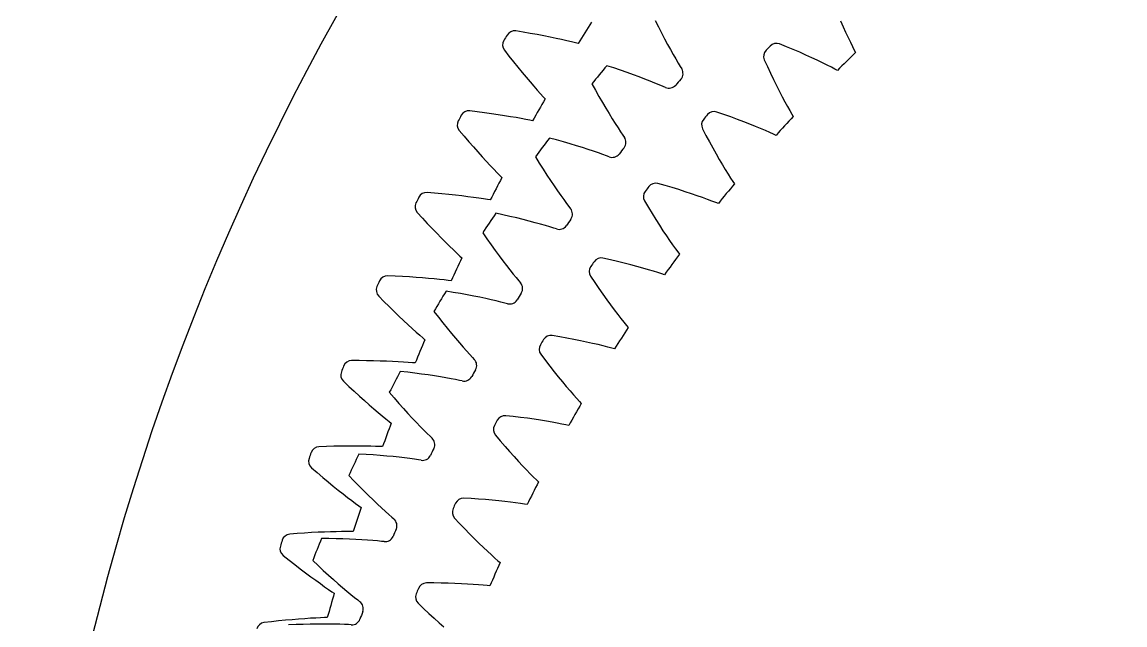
# Model space of a CAD drawing. Header units: millimetres. Extents: x -86 to 86, y -86 to 86.
# Drawn here: x -85.66 to -47.55, y 20.76 to 41.58 of the extents above; entities that cross this region are included whole.
import ezdxf

# ---------------------------------------------------------------- set-up
doc = ezdxf.new("R2010")
doc.units = ezdxf.units.MM

msp = doc.modelspace()

# ---------------------------------------------------------------- linework, layer by layer
at = {"layer": 'fixed_ring'}
for p, q in [((-68.347456, 41.235596), (-68.602676, 41.278011)), ((-68.100524, 41.193009), (-68.347456, 41.235596)), ((-67.862751, 41.1499), (-68.100524, 41.193009)), ((-67.634744, 41.106571), (-67.862751, 41.1499)), ((-67.417265, 41.063378), (-67.634744, 41.106571)), ((-67.211302, 41.020746), (-67.417265, 41.063378)), ((-67.01819, 40.979207), (-67.211302, 41.020746)), ((-66.839851, 40.939464), (-67.01819, 40.979207)), ((-66.679336, 40.902528), (-66.839851, 40.939464)), ((-66.542435, 40.870132), (-66.679336, 40.902528)), ((-66.449058, 40.847555), (-66.542435, 40.870132)), ((-68.996734, 40.615908), (-68.837746, 40.411803)), ((-68.837746, 40.411803), (-68.68256, 40.215064)), ((-68.68256, 40.215064), (-68.531282, 40.026624)), ((-68.531282, 40.026624), (-68.384467, 39.846874)), ((-68.384467, 39.846874), (-68.242793, 39.676313)), ((-68.242793, 39.676313), (-68.107103, 39.515606)), ((-68.107103, 39.515606), (-67.978503, 39.365674)), ((-67.978503, 39.365674), (-67.858525, 39.227871)), ((-67.858525, 39.227871), (-67.749515, 39.104396)), ((-67.749515, 39.104396), (-67.655757, 38.999512)), ((-67.655757, 38.999512), (-67.591383, 38.928202)), ((-69.932804, 38.485738), (-70.189508, 38.517973)), ((-69.684374, 38.453003), (-69.932804, 38.485738)), ((-69.445075, 38.41938), (-69.684374, 38.453003)), ((-69.215525, 38.385151), (-69.445075, 38.41938)), ((-68.996501, 38.350637), (-69.215525, 38.385151)), ((-68.789006, 38.316227), (-68.996501, 38.350637)), ((-68.594395, 38.282399), (-68.789006, 38.316227)), ((-68.414617, 38.249777), (-68.594395, 38.282399)), ((-68.252761, 38.219252), (-68.414617, 38.249777)), ((-68.11468, 38.192325), (-68.252761, 38.219252)), ((-68.020479, 38.173478), (-68.11468, 38.192325)), ((-70.556932, 37.840727), (-70.389955, 37.643104)), ((-70.389955, 37.643104), (-70.22707, 37.45269)), ((-70.22707, 37.45269), (-70.06842, 37.270414)), ((-70.06842, 37.270414), (-69.914575, 37.096643)), ((-69.914575, 37.096643), (-69.766232, 36.931849)), ((-69.766232, 36.931849), (-69.62426, 36.776664)), ((-69.62426, 36.776664), (-69.489801, 36.631963)), ((-69.489801, 36.631963), (-69.36444, 36.499039)), ((-69.36444, 36.499039), (-69.250607, 36.379995)), ((-69.250607, 36.379995), (-69.152753, 36.278921)), ((-69.152753, 36.278921), (-69.085595, 36.210227)), ((-71.407574, 35.675026), (-71.665356, 35.697031)), ((-71.158039, 35.652194), (-71.407574, 35.675026)), ((-70.917592, 35.628112), (-71.158039, 35.652194)), ((-70.686863, 35.603035), (-70.917592, 35.628112)), ((-70.46664, 35.577257), (-70.686863, 35.603035)), ((-70.257941, 35.551123), (-70.46664, 35.577257)), ((-70.062139, 35.525059), (-70.257941, 35.551123)), ((-69.881206, 35.49961), (-70.062139, 35.525059)), ((-69.718264, 35.475544), (-69.881206, 35.49961)), ((-69.579222, 35.454128), (-69.718264, 35.475544)), ((-69.484347, 35.43904), (-69.579222, 35.454128)), ((-72.005565, 35.005713), (-71.830863, 34.814884)), ((-71.830863, 34.814884), (-71.660537, 34.631097)), ((-71.660537, 34.631097), (-71.494765, 34.455272)), ((-71.494765, 34.455272), (-71.334134, 34.287754)), ((-71.334134, 34.287754), (-71.179356, 34.128989)), ((-71.179356, 34.128989), (-71.031327, 33.979571)), ((-71.031327, 33.979571), (-70.891221, 33.840329)), ((-70.891221, 33.840329), (-70.760675, 33.712494)), ((-70.760675, 33.712494), (-70.642199, 33.59807)), ((-70.642199, 33.59807), (-70.540404, 33.500967)), ((-70.540404, 33.500967), (-70.470568, 33.434997)), ((-72.769433, 32.807905), (-73.027887, 32.819644)), ((-72.519188, 32.795011), (-72.769433, 32.807905)), ((-72.277974, 32.780508), (-72.519188, 32.795011)), ((-72.046431, 32.764624), (-72.277974, 32.780508)), ((-71.825357, 32.747621), (-72.046431, 32.764624)), ((-71.615784, 32.729806), (-71.825357, 32.747621)), ((-71.4191, 32.711546), (-71.615784, 32.729806)), ((-71.237299, 32.693311), (-71.4191, 32.711546)), ((-71.073529, 32.675741), (-71.237299, 32.693311)), ((-70.933745, 32.65987), (-71.073529, 32.675741)), ((-70.838345, 32.648567), (-70.933745, 32.65987)), ((-73.340342, 32.115347), (-73.158192, 31.931615)), ((-73.158192, 31.931615), (-72.980694, 31.754744)), ((-72.980694, 31.754744), (-72.808063, 31.585649)), ((-72.808063, 31.585649), (-72.640899, 31.424649)), ((-72.640899, 31.424649), (-72.479931, 31.272163)), ((-72.479931, 31.272163), (-72.326079, 31.128748)), ((-72.326079, 31.128748), (-72.180548, 30.995187)), ((-72.180548, 30.995187), (-72.045022, 30.872643)), ((-72.045022, 30.872643), (-71.922091, 30.76302)), ((-71.922091, 30.76302), (-71.816516, 30.67004)), ((-71.816516, 30.67004), (-71.744113, 30.606899)), ((-74.016229, 29.888908), (-74.274946, 29.890362)), ((-73.76567, 29.885973), (-74.016229, 29.888908)), ((-73.52407, 29.881071), (-73.76567, 29.885973)), ((-73.292078, 29.874405), (-73.52407, 29.881071)), ((-73.070503, 29.866205), (-73.292078, 29.874405)), ((-72.860387, 29.856735), (-73.070503, 29.866205)), ((-72.663133, 29.84631), (-72.860387, 29.856735)), ((-72.480751, 29.835317), (-72.663133, 29.84631)), ((-72.316412, 29.824272), (-72.480751, 29.835317)), ((-72.176108, 29.813971), (-72.316412, 29.824272)), ((-72.080333, 29.806469), (-72.176108, 29.813971)), ((-74.559154, 29.1742), (-74.369843, 28.997855)), ((-74.369843, 28.997855), (-74.185453, 28.828181)), ((-74.185453, 28.828181), (-74.006236, 28.666082)), ((-74.006236, 28.666082), (-73.832803, 28.511856)), ((-73.832803, 28.511856), (-73.665901, 28.36589)), ((-73.665901, 28.36589), (-73.506468, 28.228705)), ((-73.506468, 28.228705), (-73.355743, 28.101035)), ((-73.355743, 28.101035), (-73.215452, 27.983976)), ((-73.215452, 27.983976), (-73.08826, 27.879327)), ((-73.08826, 27.879327), (-72.979072, 27.790618)), ((-72.979072, 27.790618), (-72.904216, 27.730405)), ((-75.145991, 26.922651), (-75.40456, 26.913818)), ((-74.895513, 26.929679), (-75.145991, 26.922651)), ((-74.653909, 26.934386), (-74.895513, 26.929679)), ((-74.421835, 26.936949), (-74.653909, 26.934386)), ((-74.200109, 26.937564), (-74.421835, 26.936949)), ((-73.989783, 26.936455), (-74.200109, 26.937564)), ((-73.792271, 26.93388), (-73.989783, 26.936455)), ((-73.609595, 26.930147), (-73.792271, 26.93388)), ((-73.444947, 26.925644), (-73.609595, 26.930147)), ((-73.304345, 26.920929), (-73.444947, 26.925644)), ((-73.208347, 26.917241), (-73.304345, 26.920929)), ((-75.660071, 26.186922), (-75.463899, 26.018243)), ((-75.463899, 26.018243), (-75.27291, 25.856034)), ((-75.27291, 25.856034), (-75.08739, 25.701189)), ((-75.08739, 25.701189), (-74.907963, 25.553979)), ((-74.907963, 25.553979), (-74.735389, 25.414764)), ((-74.735389, 25.414764), (-74.570629, 25.284026)), ((-74.570629, 25.284026), (-74.414947, 25.16245)), ((-74.414947, 25.16245), (-74.270113, 25.051061)), ((-74.270113, 25.051061), (-74.138861, 24.951551)), ((-74.138861, 24.951551), (-74.026232, 24.867253)), ((-74.026232, 24.867253), (-73.949042, 24.810064)), ((-76.156931, 23.913823), (-76.414945, 23.894717)), ((-75.90693, 23.930804), (-76.156931, 23.913823)), ((-75.665704, 23.945113), (-75.90693, 23.930804)), ((-75.433916, 23.956899), (-75.665704, 23.945113)), ((-75.21239, 23.966329), (-75.433916, 23.956899)), ((-75.002186, 23.973583), (-75.21239, 23.966329)), ((-74.804728, 23.978863), (-75.002186, 23.973583)), ((-74.622048, 23.982395), (-74.804728, 23.978863)), ((-74.457351, 23.984442), (-74.622048, 23.982395)), ((-74.316672, 23.98532), (-74.457351, 23.984442)), ((-74.220604, 23.985451), (-74.316672, 23.98532)), ((-76.641355, 23.158238), (-76.438632, 22.997491)), ((-76.438632, 22.997491), (-76.241345, 22.843003)), ((-76.241345, 22.843003), (-76.049815, 22.695656)), ((-76.049815, 22.695656), (-75.864677, 22.555697)), ((-75.864677, 22.555697), (-75.686705, 22.423452)), ((-75.686705, 22.423452), (-75.516878, 22.299368)), ((-75.516878, 22.299368), (-75.356485, 22.184077)), ((-75.356485, 22.184077), (-75.207338, 22.078534)), ((-75.207338, 22.078534), (-75.072233, 21.984321)), ((-75.072233, 21.984321), (-74.956342, 21.904568)), ((-74.956342, 21.904568), (-74.876939, 21.850492)), ((-75.895996, 20.972804), (-76.105745, 20.957199)), ((-75.698903, 20.98593), (-75.895996, 20.972804)), ((-75.516508, 20.996721), (-75.698903, 20.98593)), ((-75.352023, 21.005315), (-75.516508, 20.996721)), ((-75.21149, 21.011785), (-75.352023, 21.005315)), ((-75.115503, 21.015736), (-75.21149, 21.011785)), ((-77.047451, 20.867182), (-77.304502, 20.837834)), ((-76.798323, 20.894089), (-77.047451, 20.867182)), ((-76.557857, 20.917977), (-76.798323, 20.894089)), ((-76.326721, 20.938969), (-76.557857, 20.917977)), ((-76.105745, 20.957199), (-76.326721, 20.938969))]:
    msp.add_line(p, q, dxfattribs=at)
for centre, radius, start, end in [((0, 0), 78, 147.7824, 148.420132), ((-68.647833, 40.981429), 0.3, 81.342703, 149.163615), ((-68.75758, 40.79703), 0.3, 149.317398, 217.13831), ((0, 0), 80.25, 149.163615, 149.317398), ((0, 0), 78, 150.060881, 150.698613), ((-70.222839, 38.219831), 0.3, 83.621184, 151.442096), ((-70.325168, 38.031214), 0.3, 151.595879, 219.416791), ((0, 0), 80.25, 151.442096, 151.595879), ((0, 0), 78, 152.339362, 152.977094), ((0, 0), 80.25, 153.720577, 153.87436), ((-71.686807, 35.397798), 0.3, 85.899665, 153.720577), ((-71.781557, 35.205263), 0.3, 153.87436, 221.695272), ((0, 0), 78, 154.617843, 155.255575), ((-73.037425, 32.519795), 0.3, 88.178146, 155.999058), ((-73.124445, 32.323645), 0.3, 156.152841, 223.973753), ((0, 0), 80.25, 155.999058, 156.152841), ((0, 0), 78, 156.896324, 157.534056), ((-74.272555, 29.590372), 0.3, 90.456627, 158.277539), ((-74.351708, 29.390917), 0.3, 158.431322, 226.252234), ((0, 0), 80.25, 158.277539, 158.431322), ((0, 0), 78, 159.174805, 159.812537), ((0, 0), 80.25, 160.55602, 160.709803), ((-75.390245, 26.614159), 0.3, 92.735108, 160.55602), ((-75.461406, 26.411716), 0.3, 160.709803, 228.530715), ((0, 0), 78, 161.453286, 162.091018), ((0, 0), 80.25, 162.834501, 162.988284), ((-76.388727, 23.595865), 0.3, 95.013589, 162.834501), ((-76.451784, 23.390752), 0.3, 162.988284, 230.809196), ((0, 0), 78, 163.731767, 164.369499), ((-77.266424, 20.54026), 0.3, 97.29207, 165.112982)]:
    msp.add_arc(centre, radius, start, end, dxfattribs=at)
at = {"layer": 'outer'}
msp.add_circle((0, 0), 85.663286, dxfattribs=at)
at = {"layer": 'thin_ring_external'}
for p, q in [((-63.786582, 41.64387), (-63.676209, 41.422341)), ((-63.676209, 41.422341), (-63.567554, 41.210025)), ((-63.567554, 41.210025), (-63.461111, 41.007386)), ((-63.461111, 41.007386), (-63.357469, 40.815009)), ((-63.357469, 40.815009), (-63.257354, 40.633665)), ((-63.257354, 40.633665), (-63.1617, 40.464415)), ((-63.1617, 40.464415), (-63.071784, 40.308808)), ((-65.214515, 39.999809), (-65.458252, 40.078124)), ((-63.071784, 40.308808), (-62.989519, 40.169346)), ((-62.989519, 40.169346), (-62.918329, 40.050861)), ((-62.918329, 40.050861), (-62.870219, 39.969158)), ((-64.979713, 39.92154), (-65.214515, 39.999809)), ((-64.754276, 39.843684), (-64.979713, 39.92154)), ((-64.538729, 39.766662), (-64.754276, 39.843684)), ((-64.333735, 39.690977), (-64.538729, 39.766662)), ((-64.14016, 39.617239), (-64.333735, 39.690977)), ((-65.975853, 39.450497), (-65.852565, 39.226128)), ((-63.959184, 39.546225), (-64.14016, 39.617239)), ((-63.79252, 39.478982), (-63.959184, 39.546225)), ((-63.642914, 39.417055), (-63.79252, 39.478982)), ((-63.515628, 39.363156), (-63.642914, 39.417055)), ((-63.427994, 39.326959), (-63.515628, 39.363156)), ((-65.852565, 39.226128), (-65.731024, 39.010523)), ((-65.731024, 39.010523), (-65.61167, 38.804033)), ((-65.61167, 38.804033), (-65.495019, 38.607092)), ((-65.495019, 38.607092), (-65.381689, 38.420258)), ((-65.381689, 38.420258), (-65.272445, 38.244263)), ((-65.272445, 38.244263), (-65.168274, 38.080118)), ((-65.168274, 38.080118), (-65.07053, 37.929305)), ((-65.07053, 37.929305), (-64.981251, 37.794225)), ((-64.981251, 37.794225), (-64.904104, 37.67953)), ((-67.194688, 37.5113), (-67.442106, 37.577068)), ((-66.956196, 37.445123), (-67.194688, 37.5113)), ((-66.727078, 37.378879), (-66.956196, 37.445123)), ((-66.507879, 37.312964), (-66.727078, 37.378879)), ((-64.904104, 37.67953), (-64.851885, 37.60039)), ((-66.299288, 37.247844), (-66.507879, 37.312964)), ((-66.102201, 37.184086), (-66.299288, 37.247844)), ((-65.917835, 37.122406), (-66.102201, 37.184086)), ((-65.747954, 37.063761), (-65.917835, 37.122406)), ((-65.595381, 37.009553), (-65.747954, 37.063761)), ((-65.46551, 36.962224), (-65.595381, 37.009553)), ((-67.926985, 36.92383), (-67.792401, 36.706049)), ((-67.792401, 36.706049), (-67.66001, 36.496931)), ((-65.376141, 36.930549), (-65.46551, 36.962224)), ((-67.66001, 36.496931), (-67.530268, 36.296804)), ((-67.530268, 36.296804), (-67.403713, 36.106077)), ((-67.403713, 36.106077), (-67.280991, 35.925274)), ((-67.280991, 35.925274), (-67.162903, 35.755087)), ((-67.162903, 35.755087), (-67.050487, 35.596474)), ((-67.050487, 35.596474), (-66.945169, 35.450849)), ((-66.945169, 35.450849), (-66.84911, 35.320504)), ((-66.84911, 35.320504), (-66.766207, 35.209898)), ((-66.766207, 35.209898), (-66.710015, 35.133527)), ((-69.045213, 34.924928), (-69.295667, 34.977977)), ((-68.803654, 34.871015), (-69.045213, 34.924928)), ((-68.571451, 34.816556), (-68.803654, 34.871015)), ((-68.349173, 34.76192), (-68.571451, 34.816556)), ((-68.137529, 34.707536), (-68.349173, 34.76192)), ((-67.937443, 34.653924), (-68.137529, 34.707536)), ((-69.746558, 34.300833), (-69.60103, 34.090208)), ((-67.750168, 34.601738), (-67.937443, 34.653924)), ((-67.577515, 34.551844), (-67.750168, 34.601738)), ((-67.422373, 34.505497), (-67.577515, 34.551844)), ((-67.290254, 34.464861), (-67.422373, 34.505497)), ((-67.199385, 34.437791), (-67.290254, 34.464861)), ((-69.60103, 34.090208), (-69.458134, 33.888123)), ((-69.458134, 33.888123), (-69.318343, 33.694882)), ((-69.318343, 33.694882), (-69.182215, 33.510866)), ((-69.182215, 33.510866), (-69.050421, 33.336564)), ((-69.050421, 33.336564), (-68.923797, 33.172629)), ((-68.923797, 33.172629), (-68.803428, 33.019963)), ((-68.803428, 33.019963), (-68.690812, 32.879906)), ((-68.690812, 32.879906), (-68.588223, 32.754636)), ((-68.588223, 32.754636), (-68.499781, 32.648407)), ((-68.499781, 32.648407), (-68.439762, 32.575005)), ((-70.761263, 32.247442), (-71.014099, 32.287633)), ((-70.517266, 32.205933), (-70.761263, 32.247442)), ((-70.282586, 32.163402), (-70.517266, 32.205933)), ((-70.057807, 32.120186), (-70.282586, 32.163402)), ((-69.843663, 32.076679), (-70.057807, 32.120186)), ((-69.641101, 32.033354), (-69.843663, 32.076679)), ((-69.451405, 31.990799), (-69.641101, 32.033354)), ((-69.27643, 31.949785), (-69.451405, 31.990799)), ((-69.119123, 31.911421), (-69.27643, 31.949785)), ((-68.985102, 31.877584), (-69.119123, 31.911421)), ((-68.892969, 31.855189), (-68.985102, 31.877584)), ((-71.429827, 31.588349), (-71.273733, 31.38543)), ((-71.273733, 31.38543), (-71.120705, 31.190905)), ((-71.120705, 31.190905), (-70.971229, 31.005054)), ((-70.971229, 31.005054), (-70.825883, 30.828228)), ((-70.825883, 30.828228), (-70.685361, 30.660884)), ((-70.685361, 30.660884), (-70.550531, 30.503627)), ((-70.550531, 30.503627), (-70.422525, 30.357307)), ((-70.422525, 30.357307), (-70.302904, 30.223182)), ((-70.302904, 30.223182), (-70.194052, 30.103314)), ((-70.194052, 30.103314), (-70.100301, 30.00174)), ((-70.100301, 30.00174), (-70.036613, 29.931498)), ((-72.33836, 29.485825), (-72.592918, 29.513054)), ((-72.092562, 29.456829), (-72.33836, 29.485825)), ((-71.856016, 29.426336), (-72.092562, 29.456829)), ((-71.629324, 29.394654), (-71.856016, 29.426336)), ((-71.413238, 29.362139), (-71.629324, 29.394654)), ((-71.208728, 29.329213), (-71.413238, 29.362139)), ((-71.017107, 29.296399), (-71.208728, 29.329213)), ((-70.840265, 29.264373), (-71.017107, 29.296399)), ((-70.681205, 29.234091), (-70.840265, 29.264373)), ((-70.545631, 29.207141), (-70.681205, 29.234091)), ((-70.452475, 29.18948), (-70.545631, 29.207141)), ((-72.972398, 28.793455), (-72.806147, 28.598771)), ((-72.806147, 28.598771), (-72.643386, 28.412313)), ((-72.643386, 28.412313), (-72.484616, 28.234337)), ((-72.484616, 28.234337), (-72.33043, 28.065163)), ((-72.33043, 28.065163), (-72.181546, 27.905212)), ((-72.181546, 27.905212), (-72.038863, 27.755045)), ((-72.038863, 27.755045), (-71.903552, 27.615452)), ((-71.903552, 27.615452), (-71.77724, 27.48761)), ((-71.77724, 27.48761), (-71.662409, 27.373457)), ((-71.662409, 27.373457), (-71.563594, 27.276801)), ((-71.563594, 27.276801), (-71.496402, 27.209904)), ((-73.77239, 26.647283), (-74.028007, 26.661479)), ((-73.525432, 26.630875), (-73.77239, 26.647283)), ((-73.287638, 26.612501), (-73.525432, 26.630875)), ((-73.059624, 26.592435), (-73.287638, 26.612501)), ((-72.842159, 26.570995), (-73.059624, 26.592435)), ((-72.636235, 26.548555), (-72.842159, 26.570995)), ((-72.443188, 26.525569), (-72.636235, 26.548555)), ((-72.264942, 26.502614), (-72.443188, 26.525569)), ((-72.104544, 26.480493), (-72.264942, 26.502614)), ((-71.96777, 26.460501), (-72.104544, 26.480493)), ((-71.873834, 26.447619), (-71.96777, 26.460501)), ((-74.370248, 25.923442), (-74.194274, 25.737501)), ((-74.194274, 25.737501), (-74.022204, 25.559597)), ((-74.022204, 25.559597), (-73.854553, 25.389959)), ((-73.854553, 25.389959), (-73.691931, 25.22888)), ((-73.691931, 25.22888), (-73.535074, 25.076739)), ((-73.535074, 25.076739), (-73.38491, 24.934054)), ((-73.38491, 24.934054), (-73.242648, 24.801552)), ((-73.242648, 24.801552), (-73.109972, 24.680326)), ((-73.109972, 24.680326), (-72.989462, 24.572185)), ((-72.989462, 24.572185), (-72.885841, 24.480701)), ((-72.885841, 24.480701), (-72.815321, 24.417321)), ((-75.059612, 23.739222), (-75.31562, 23.740347)), ((-74.812138, 23.735445), (-75.059612, 23.739222)), ((-74.573716, 23.729236), (-74.812138, 23.735445)), ((-74.344975, 23.720839), (-74.573716, 23.729236)), ((-74.126699, 23.710531), (-74.344975, 23.720839)), ((-73.919898, 23.698635), (-74.126699, 23.710531)), ((-73.725929, 23.685536), (-73.919898, 23.698635)), ((-73.546744, 23.671712), (-73.725929, 23.685536)), ((-73.385425, 23.65781), (-73.546744, 23.671712)), ((-73.247809, 23.644828), (-73.385425, 23.65781)), ((-73.153337, 23.636759), (-73.247809, 23.644828)), ((-75.619731, 22.985798), (-75.434491, 22.809084)), ((-75.434491, 22.809084), (-75.253562, 22.640199)), ((-75.253562, 22.640199), (-75.077469, 22.479343)), ((-75.077469, 22.479343), (-74.906833, 22.326777)), ((-74.906833, 22.326777), (-74.742413, 22.182844)), ((-74.742413, 22.182844), (-74.585159, 22.048012)), ((-74.585159, 22.048012), (-74.436316, 21.922947)), ((-74.436316, 21.922947), (-74.297624, 21.808654)), ((-74.297624, 21.808654), (-74.17175, 21.706807)), ((-74.17175, 21.706807), (-74.063592, 21.620733)), ((-74.063592, 21.620733), (-73.989928, 21.561037)), ((-76.196668, 20.769227), (-76.452399, 20.757279)), ((-75.949324, 20.778092), (-76.196668, 20.769227)), ((-75.710896, 20.784065), (-75.949324, 20.778092)), ((-75.482025, 20.787358), (-75.710896, 20.784065)), ((-75.263507, 20.78821), (-75.482025, 20.787358)), ((-75.056367, 20.786888), (-75.263507, 20.78821)), ((-74.861983, 20.78371), (-75.056367, 20.786888)), ((-74.682326, 20.779054), (-74.861983, 20.78371)), ((-74.520507, 20.773407), (-74.682326, 20.779054)), ((-74.382408, 20.767468), (-74.520507, 20.773407)), ((-74.287648, 20.764234), (-74.382408, 20.767468))]:
    msp.add_line(p, q, dxfattribs=at)
for centre, radius, start, end in [((-17.5, 0), 62.5, 140.114909, 140.860701), ((-63.123921, 39.809048), 0.3, 318.89375, 32.25571), ((-63.304984, 39.60058), 0.3, 245.793071, 319.155031), ((-17.5, 0), 60.25, 138.89375, 139.155031), ((-17.5, 0), 62.5, 143.041738, 143.78753), ((-65.097081, 37.427535), 0.3, 321.820579, 35.182539), ((-65.267263, 37.210094), 0.3, 248.7199, 322.08186), ((-17.5, 0), 60.25, 141.820579, 142.08186), ((-66.946065, 34.948378), 0.3, 324.747408, 38.109368), ((-17.5, 0), 62.5, 145.968567, 146.71436), ((-17.5, 0), 60.25, 144.747408, 145.008689), ((-67.104923, 34.722531), 0.3, 251.646729, 325.008689), ((-68.666051, 32.378044), 0.3, 327.674238, 41.036198), ((-17.5, 0), 62.5, 148.895396, 149.641189), ((-17.5, 0), 60.25, 147.674238, 147.935518), ((-68.813169, 32.14438), 0.3, 254.573558, 327.935518), ((-70.25255, 29.72324), 0.3, 330.601067, 43.963027), ((-17.5, 0), 62.5, 151.822226, 152.568018), ((-17.5, 0), 60.25, 150.601067, 150.862348), ((-70.387545, 29.482369), 0.3, 257.500388, 330.862348), ((-71.701423, 26.990891), 0.3, 333.527896, 46.889856), ((-17.5, 0), 60.25, 153.527896, 153.789177), ((-17.5, 0), 62.5, 154.749055, 155.494847), ((-71.823944, 26.743441), 0.3, 260.427217, 333.789177), ((-73.008892, 24.188126), 0.3, 336.454725, 49.816686), ((-17.5, 0), 60.25, 156.454725, 156.716006), ((-17.5, 0), 62.5, 157.675884, 158.421677), ((-73.118617, 23.934743), 0.3, 263.354046, 336.716006), ((-74.171544, 21.322257), 0.3, 339.381555, 52.743515), ((-17.5, 0), 60.25, 159.381555, 159.642836), ((-74.268188, 21.063602), 0.3, 266.280875, 339.642836)]:
    msp.add_arc(centre, radius, start, end, dxfattribs=at)
at = {"layer": 'thin_ring_internal'}
for p, q in [((-57.380614, 41.628434), (-57.291347, 41.424972)), ((-57.291347, 41.424972), (-57.204616, 41.233106)), ((-57.204616, 41.233106), (-57.121301, 41.053971)), ((-59.248584, 40.731366), (-59.48986, 40.828962)), ((-57.121301, 41.053971), (-57.042589, 40.889223)), ((-57.042589, 40.889223), (-56.970245, 40.741526)), ((-59.01588, 40.634969), (-59.248584, 40.731366)), ((-58.792799, 40.539514), (-59.01588, 40.634969)), ((-58.579834, 40.445483), (-58.792799, 40.539514)), ((-58.37761, 40.353445), (-58.579834, 40.445483)), ((-56.970245, 40.741526), (-56.907391, 40.616014)), ((-56.907391, 40.616014), (-56.863894, 40.530653)), ((-60.014837, 40.282019), (-59.90744, 40.044944)), ((-59.90744, 40.044944), (-59.80159, 39.816385)), ((-58.186947, 40.264102), (-58.37761, 40.353445)), ((-58.008967, 40.178347), (-58.186947, 40.264102)), ((-57.84531, 40.097393), (-58.008967, 40.178347)), ((-57.698614, 40.023039), (-57.84531, 40.097393)), ((-57.573972, 39.958475), (-57.698614, 40.023039)), ((-59.80159, 39.816385), (-59.697077, 39.597401)), ((-57.489214, 39.913817), (-57.573972, 39.958475)), ((-59.697077, 39.597401), (-59.5944, 39.388467)), ((-59.5944, 39.388467), (-59.494156, 39.190183)), ((-59.494156, 39.190183), (-59.397077, 39.00334)), ((-59.397077, 39.00334), (-59.304103, 38.829023)), ((-59.304103, 38.829023), (-59.216512, 38.668819)), ((-59.216512, 38.668819), (-59.136211, 38.525293)), ((-59.136211, 38.525293), (-59.066596, 38.4034)), ((-61.410594, 38.39073), (-61.65684, 38.475003)), ((-61.172974, 38.307184), (-61.410594, 38.39073)), ((-60.945013, 38.224054), (-61.172974, 38.307184)), ((-60.727231, 38.141793), (-60.945013, 38.224054)), ((-60.520283, 38.060936), (-60.727231, 38.141793)), ((-59.066596, 38.4034), (-59.018502, 38.320542)), ((-62.151166, 37.900208), (-62.030982, 37.669352)), ((-60.325025, 37.982138), (-60.520283, 38.060936)), ((-60.142628, 37.906231), (-60.325025, 37.982138)), ((-59.974794, 37.834334), (-60.142628, 37.906231)), ((-59.824257, 37.768102), (-59.974794, 37.834334)), ((-59.696275, 37.710441), (-59.824257, 37.768102)), ((-62.030982, 37.669352), (-61.912809, 37.446914)), ((-61.912809, 37.446914), (-61.796494, 37.233965)), ((-59.609204, 37.670478), (-59.696275, 37.710441)), ((-61.796494, 37.233965), (-61.68256, 37.030949)), ((-61.68256, 37.030949), (-61.571637, 36.838436)), ((-61.571637, 36.838436), (-61.4645, 36.657173)), ((-61.4645, 36.657173), (-61.362146, 36.488193)), ((-61.362146, 36.488193), (-61.265936, 36.333011)), ((-61.265936, 36.333011), (-61.177917, 36.194085)), ((-63.441559, 35.93552), (-63.692039, 36.006221)), ((-63.199731, 35.865075), (-63.441559, 35.93552)), ((-62.96757, 35.794518), (-63.199731, 35.865075)), ((-61.177917, 36.194085), (-61.10175, 36.076175)), ((-61.10175, 36.076175), (-61.049203, 35.996068)), ((-62.745621, 35.724272), (-62.96757, 35.794518)), ((-62.534566, 35.654838), (-62.745621, 35.724272)), ((-62.335297, 35.58682), (-62.534566, 35.654838)), ((-62.149026, 35.520987), (-62.335297, 35.58682)), ((-61.977516, 35.458362), (-62.149026, 35.520987)), ((-61.823587, 35.40045), (-61.977516, 35.458362)), ((-64.154238, 35.405289), (-64.021627, 35.18134)), ((-64.021627, 35.18134), (-63.891483, 34.965687)), ((-61.692647, 35.349865), (-61.823587, 35.40045)), ((-61.603525, 35.314715), (-61.692647, 35.349865)), ((-63.891483, 34.965687), (-63.763712, 34.759408)), ((-63.763712, 34.759408), (-63.638862, 34.562917)), ((-63.638862, 34.562917), (-63.517592, 34.376748)), ((-63.517592, 34.376748), (-63.400716, 34.201606)), ((-63.400716, 34.201606), (-63.289286, 34.038468)), ((-63.289286, 34.038468), (-63.184746, 33.888772)), ((-63.184746, 33.888772), (-63.089272, 33.754859)), ((-63.089272, 33.754859), (-63.006779, 33.641285)), ((-63.006779, 33.641285), (-62.949936, 33.564167)), ((-65.335416, 33.373065), (-65.589383, 33.429981)), ((-65.090101, 33.315931), (-65.335416, 33.373065)), ((-64.854434, 33.258157), (-65.090101, 33.315931)), ((-64.62898, 33.200137), (-64.854434, 33.258157)), ((-64.414448, 33.142331), (-64.62898, 33.200137)), ((-66.018076, 32.804706), (-65.873433, 32.588332)), ((-64.211762, 33.085297), (-64.414448, 33.142331)), ((-64.022174, 33.029734), (-64.211762, 33.085297)), ((-63.8475, 32.976569), (-64.022174, 33.029734)), ((-63.690639, 32.927149), (-63.8475, 32.976569)), ((-63.557131, 32.88379), (-63.690639, 32.927149)), ((-63.466222, 32.85356), (-63.557131, 32.88379)), ((-65.873433, 32.588332), (-65.731707, 32.380109)), ((-65.731707, 32.380109), (-65.592862, 32.181115)), ((-65.592862, 32.181115), (-65.457468, 31.991735)), ((-65.457468, 31.991735), (-65.326212, 31.812467)), ((-65.326212, 31.812467), (-65.199946, 31.643969)), ((-65.199946, 31.643969), (-65.079774, 31.487159)), ((-65.079774, 31.487159), (-64.967215, 31.343395)), ((-64.967215, 31.343395), (-64.86457, 31.214896)), ((-64.86457, 31.214896), (-64.775998, 31.105996)), ((-64.775998, 31.105996), (-64.715029, 31.032097)), ((-67.086513, 30.711011), (-67.343209, 30.753974)), ((-66.838444, 30.667359), (-67.086513, 30.711011)), ((-66.599974, 30.622541), (-66.838444, 30.667359)), ((-66.371688, 30.576919), (-66.599974, 30.622541)), ((-66.154319, 30.530915), (-66.371688, 30.576919)), ((-65.948821, 30.485035), (-66.154319, 30.530915)), ((-65.756482, 30.439908), (-65.948821, 30.485035)), ((-65.579165, 30.396361), (-65.756482, 30.439908)), ((-65.419839, 30.355581), (-65.579165, 30.396361)), ((-65.284163, 30.319577), (-65.419839, 30.355581)), ((-65.191739, 30.294357), (-65.284163, 30.319577)), ((-67.737117, 30.106221), (-67.580874, 29.898069)), ((-67.580874, 29.898069), (-67.427988, 29.697896)), ((-67.427988, 29.697896), (-67.278483, 29.506781)), ((-67.278483, 29.506781), (-67.132949, 29.325078)), ((-67.132949, 29.325078), (-66.9921, 29.153244)), ((-66.9921, 29.153244), (-66.85682, 28.991893)), ((-66.85682, 28.991893), (-66.728264, 28.84188)), ((-66.728264, 28.84188), (-66.608023, 28.704477)), ((-66.608023, 28.704477), (-66.498514, 28.581775)), ((-66.498514, 28.581775), (-66.404127, 28.477875)), ((-66.404127, 28.477875), (-66.339213, 28.407416)), ((-68.689624, 27.957304), (-68.948284, 27.986184)), ((-68.439542, 27.927264), (-68.689624, 27.957304)), ((-68.19898, 27.895535), (-68.439542, 27.927264)), ((-67.968543, 27.862448), (-68.19898, 27.895535)), ((-67.748987, 27.828383), (-67.968543, 27.862448)), ((-67.54129, 27.793793), (-67.748987, 27.828383)), ((-67.346773, 27.759237), (-67.54129, 27.793793)), ((-67.167343, 27.725438), (-67.346773, 27.759237)), ((-67.006027, 27.693419), (-67.167343, 27.725438)), ((-66.868588, 27.664878), (-67.006027, 27.693419)), ((-66.774924, 27.644743), (-66.868588, 27.664878)), ((-69.30623, 27.317887), (-69.138853, 27.118578)), ((-69.138853, 27.118578), (-68.975265, 26.927053)), ((-68.975265, 26.927053), (-68.815546, 26.744387)), ((-68.815546, 26.744387), (-68.660307, 26.570902)), ((-68.660307, 26.570902), (-68.510283, 26.407017)), ((-68.510283, 26.407017), (-68.366395, 26.253294)), ((-68.366395, 26.253294), (-68.229839, 26.110525)), ((-68.229839, 26.110525), (-68.102273, 25.979894)), ((-68.102273, 25.979894), (-67.986227, 25.863355)), ((-67.986227, 25.863355), (-67.886307, 25.764764)), ((-67.886307, 25.764764), (-67.817642, 25.697955)), ((-70.139965, 25.120161), (-70.399816, 25.134873)), ((-69.888616, 25.103822), (-70.139965, 25.120161)), ((-69.646681, 25.085278), (-69.888616, 25.103822)), ((-69.41478, 25.064824), (-69.646681, 25.085278)), ((-69.193692, 25.0428), (-69.41478, 25.064824)), ((-68.984415, 25.019604), (-69.193692, 25.0428)), ((-68.788302, 24.995721), (-68.984415, 25.019604)), ((-68.607294, 24.971772), (-68.788302, 24.995721)), ((-68.444471, 24.94861), (-68.607294, 24.971772)), ((-68.305678, 24.927617), (-68.444471, 24.94861)), ((-68.211054, 24.912627), (-68.305678, 24.927617)), ((-70.720733, 24.448025), (-70.542722, 24.258155)), ((-70.542722, 24.258155), (-70.368919, 24.075848)), ((-70.368919, 24.075848), (-70.199463, 23.902177)), ((-70.199463, 23.902177), (-70.034982, 23.737429)), ((-70.034982, 23.737429), (-69.876233, 23.581981)), ((-69.876233, 23.581981), (-69.724164, 23.436345)), ((-69.724164, 23.436345), (-69.580015, 23.301246)), ((-69.580015, 23.301246), (-69.445506, 23.177777)), ((-69.445506, 23.177777), (-69.323269, 23.067749)), ((-69.323269, 23.067749), (-69.218114, 22.974761)), ((-69.218114, 22.974761), (-69.145903, 22.911802)), ((-71.433209, 22.208049), (-71.693475, 22.208549)), ((-71.181342, 22.205461), (-71.433209, 22.208049)), ((-70.938755, 22.200157), (-71.181342, 22.205461)), ((-70.706084, 22.192397), (-70.938755, 22.200157)), ((-70.484122, 22.182479), (-70.706084, 22.192397)), ((-70.273891, 22.170746), (-70.484122, 22.182479)), ((-70.076767, 22.157609), (-70.273891, 22.170746)), ((-69.894721, 22.14358), (-70.076767, 22.157609)), ((-69.730875, 22.129344), (-69.894721, 22.14358)), ((-69.591143, 22.115962), (-69.730875, 22.129344)), ((-69.495842, 22.106161), (-69.591143, 22.115962)), ((-71.976405, 21.505202), (-71.788291, 21.325335)), ((-71.788291, 21.325335), (-71.604791, 21.152792)), ((-71.604791, 21.152792), (-71.426104, 20.988634)), ((-71.426104, 20.988634), (-71.252872, 20.833114)), ((-71.252872, 20.833114), (-71.08587, 20.686567))]:
    msp.add_line(p, q, dxfattribs=at)
for centre, radius, start, end in [((-59.597384, 40.548893), 0.3, 68.997043, 136.073389), ((-59.739408, 40.400927), 0.3, 136.274437, 203.350783), ((-17.5, 0), 58.75, 136.073389, 136.274437), ((-17.5, 0), 56.5, 134.163326, 135.054065), ((-61.882642, 38.03398), 0.3, 139.404871, 206.481218), ((-17.5, 0), 58.75, 139.203824, 139.404871), ((-61.74891, 38.189481), 0.3, 72.127478, 139.203824), ((-17.5, 0), 56.5, 137.293761, 138.1845), ((-17.5, 0), 58.75, 142.334259, 142.535306), ((-63.76838, 35.716096), 0.3, 75.257913, 142.334259), ((-17.5, 0), 56.5, 140.424196, 141.314934), ((-63.89342, 35.553524), 0.3, 142.535306, 209.611653), ((-17.5, 0), 56.5, 143.554631, 144.445369), ((-17.5, 0), 58.75, 145.464694, 145.665741), ((-65.649766, 33.136121), 0.3, 78.388347, 145.464694), ((-65.765742, 32.966963), 0.3, 145.665741, 212.742087), ((-17.5, 0), 56.5, 146.685066, 147.575804), ((-17.5, 0), 58.75, 148.595129, 148.796176), ((-67.387455, 30.457255), 0.3, 81.518782, 148.595129), ((-67.49402, 30.282016), 0.3, 148.796176, 215.872522), ((-17.5, 0), 56.5, 149.8155, 150.706239), ((-17.5, 0), 58.75, 151.725563, 151.926611), ((-68.97626, 27.687492), 0.3, 84.649217, 151.725563), ((-69.073096, 27.506695), 0.3, 151.926611, 219.002957), ((-17.5, 0), 56.5, 152.945935, 153.836674), ((-70.498258, 24.649283), 0.3, 155.057045, 222.133392), ((-17.5, 0), 58.75, 154.855998, 155.057045), ((-70.411439, 24.835098), 0.3, 87.779652, 154.855998), ((-17.5, 0), 56.5, 156.07637, 156.967108), ((-71.68871, 21.908587), 0.3, 90.910087, 157.986433), ((-71.765252, 21.718308), 0.3, 158.18748, 225.263826), ((-17.5, 0), 58.75, 157.986433, 158.18748)]:
    msp.add_arc(centre, radius, start, end, dxfattribs=at)

doc.saveas('drawing.dxf')
